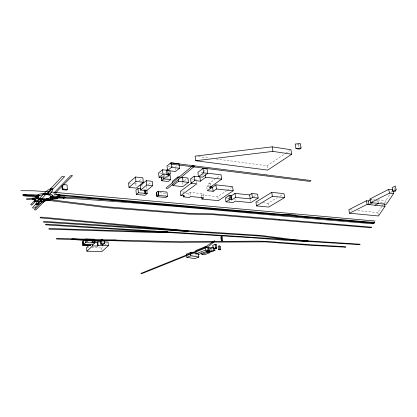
<?xml version="1.0" encoding="UTF-8"?>
<svg xmlns="http://www.w3.org/2000/svg" width="417" height="417" viewBox="0 0 417 417"><rect width="100%" height="100%" fill="white"/><g stroke="black" fill="none" stroke-linecap="round" stroke-linejoin="round"><path stroke-width="0.31" stroke-dasharray="2.08 1.56" d="M378.255 214.833L377.766 212.55L381.519 206.868M381.863 206.352L382.889 204.799M383.228 204.283L384.255 202.735L374.841 201.698M386.095 203.115L385.574 200.739L390.229 193.697M390.583 193.154L392.016 190.986M91.636 247.745L101.633 247.964L103.015 246.708M104.855 245.034L107.159 242.944M134.618 183.642L135.827 183.767L137.229 182.573M139.096 180.988L141.895 178.612M148.483 184.418L151.324 182.093M164.579 173.654L165.559 172.862M167.79 177.11L169.172 176M175.437 166.602L176.454 165.789M184.319 180.78L186.884 178.83M202.99 172.023L201.958 172.794L199.634 172.508M203.506 171.642L206.087 169.719M201.781 175.432L204.184 173.649M182.891 192.732L184.173 191.789L181.598 191.533M185.852 193.029L188.807 193.326L190.1 192.388L203.241 193.712L203.783 197.783M209.423 187.78L208.849 183.584L214.963 179.206M217.002 177.746L220.056 175.557M207.145 189.511L206.738 186.535L210.611 183.777L210.861 185.575M201.63 196.746L201.401 195.005L203.241 193.712M201.401 195.005L217.836 196.647L226.791 190.605M227.317 190.246L231.534 187.405M216.298 158.981L267.021 165.799L285.082 153.659M285.614 153.3L289.867 150.443M297.394 144.433L298.52 144.616L299.813 143.75M228.579 199.31L228.245 198.294L228.949 198.362M253.4 196.746L256.512 194.786M262.934 202.761L268.027 203.261L277.394 197.637M280.146 195.985L282.903 194.327M375.727 200.869L377.234 200.108M196.73 254.479L194.431 255.376L191.976 254.985M86.642 247.641L89.139 247.693M86.147 241.354L89.394 241.443M101.977 241.943L103.197 241.975M85.714 241.787L88.31 241.855M161.551 176.579L165.252 176.824M226.05 197.95L228.417 198.179M159.779 192.763L165.419 193.311L165.69 195.693M350.139 209.834L352.709 210.09M357.849 210.595L377.766 212.55M256.57 202.141L260.385 202.516M143.391 189.031L146.748 189.365M128.582 183.021L132.205 183.391M140.758 185.81L143.735 186.112M206.738 186.535L209.324 186.816M208.849 183.584L210.611 183.777M369.905 198.977L374.747 199.519M377.739 199.858L385.574 200.739M191.226 178.961L193.749 179.242M194.379 179.315L196.277 179.529M159.784 173.097L163.98 173.581M168.223 166.18L170.662 166.482M171.272 166.555L173.102 166.779M198.32 156.568L209.235 158.033M210.762 247.943L212.06 248.157L212.279 249.799M206.717 249.1L208.479 249.413M394.06 187.895L394.482 189.756M377.87 200.457L378.521 203.454M371.756 199.185L372.016 200.389M298.52 144.616L299.036 147.441M267.021 165.799L267.636 169.49M268.027 203.261L268.444 205.79M250.466 199.826L250.726 201.494M234.959 198.873L235.125 200.004M229.444 200.509L229.694 202.203M217.836 196.647L218.393 200.645M207.249 248.37L207.395 249.47M196.516 181.364L196.756 183.199M190.1 192.388L190.626 196.506M188.807 193.326L189.328 197.439M182.271 182.344L182.646 185.393M175.088 168.291L175.322 170.214M167.863 177.736L168.009 178.987M164.725 174.916L165.023 177.449M163.459 175.14L163.678 177.032M162.364 178.982L162.578 180.869M146.117 186.357L146.44 189.433M135.827 183.767L136.14 186.879M101.633 247.964L101.826 250.325"/><path stroke-width="0.63" d="M50.28 189.083L50.17 190.418L47.449 194.27A1.241 0.443 -2.6 0 0 48.377 194.765A1.241 0.443 -2.6 0 0 49.868 194.379L52.631 190.522L52.803 189.016M35.987 204.09L36.342 202.792L39.104 199.045M38.4 204.075A1.209 0.417 -2.4 0 0 36.686 203.72A1.209 0.417 -2.4 0 0 36.493 204.45A1.209 0.417 -2.4 0 0 38.4 204.075L38.708 202.897L41.486 199.17M34.257 200.911L34.543 200.056L33.235 199.201L27.261 199.331A0.829 0.292 -2 0 1 26.365 199.097A0.829 0.292 -2 0 1 27.121 198.758C29.378 199.008 36.67 196.98 35.867 200.947A0.818 0.287 -2.3 0 1 34.538 201.166A0.818 0.287 -2.3 0 1 34.783 200.671A0.818 0.287 -2.3 0 1 35.867 200.947M384.51 203.913L385.032 206.274L378.5 215.97L349.566 213.233L348.857 209.709L366.387 200.765L368.242 200.968L370.755 199.696M393.565 193.608L386.361 204.304L370.677 202.605L369.905 198.977L388.675 189.396L392.736 189.902L393.565 193.608L389.504 193.113L370.677 202.605M396.15 189.771L394.904 191.622L392.96 191.382L392.121 187.645L395.3 186.024L396.15 189.771L392.96 191.382M43.603 193.947L39.141 199.003M58.396 195.01L55.81 198.476L52.234 198.664L48.377 199.759A0.813 0.287 -2.7 0 0 48.429 200.233A0.813 0.287 -2.7 0 0 49.649 199.967A0.813 0.287 -2.7 0 0 48.596 199.712L44.489 200.483L42.654 201.489M45.985 194.124L41.455 199.211A1.23 0.433 -2.4 0 1 39.36 199.42A1.23 0.433 -2.4 0 1 40.079 198.69A1.23 0.433 -2.4 0 1 41.455 199.211M59.954 195.12L57.186 198.805L52.823 199.175L49.31 200.186M50.353 188.943L61.935 176.636A1.303 0.495 -2.7 0 1 63.613 176.276A1.303 0.495 -2.7 0 1 64.38 176.886L52.73 189.162A1.261 0.459 -2.6 0 1 50.598 189.391A1.261 0.459 -2.6 0 1 51.286 188.609A1.261 0.459 -2.6 0 1 52.74 189.146M35.346 207.291L38.338 204.174M34.288 200.864L30.717 204.632A0.808 0.276 -2.3 0 0 31.228 204.966A0.808 0.276 -2.3 0 0 32.25 204.752L35.836 200.994M63.217 184.58L67.033 184.945L67.34 189.438L66.694 190.095L62.248 189.688L62.878 189.031L62.623 185.164M36.05 203.991L32.62 207.588A1.199 0.407 -2.4 0 0 33.37 208.078A1.199 0.407 -2.4 0 0 34.892 207.765L35.346 207.296M82.743 245.373L83.171 244.946L90.974 245.133L90.536 245.556L82.743 245.373L82.477 241.704L82.905 241.271L83.171 244.946M83.431 240.739L83.702 244.425L85.459 242.678L94.878 242.918L94.586 239.233L85.183 238.972L85.459 242.678M88.962 245.415L86.642 247.641L86.908 251.216L101.92 251.503L108.389 245.712L108.081 242.105L103.807 241.99M94.878 242.918L93.074 244.649L83.702 244.425M102.895 239.671L57.661 238.42A1.037 0.313 -3.7 0 0 56.373 238.712A1.037 0.313 -3.7 0 0 57.082 239.056L156.735 241.975L179.842 242.308L265.045 241.87L310.112 245.305L344.009 247.114C344.473 247.865 346.98 247.067 345.255 246.64L311.181 244.8L266.062 241.328L257.107 241.151L180.535 241.73L101.232 239.765L100.419 240.531L100.721 244.18L103.333 244.576L104.495 243.492L104.292 241.057M86.908 251.216L92.491 245.941L97.489 246.061L98.125 245.472L108.389 245.712M94.701 242.366L97.197 242.428L97.833 241.834L100.794 241.912M100.721 244.18L101.534 243.424L104.495 243.492M43.639 193.91L47.778 190.126L50.582 188.786M45.948 194.166A1.246 0.448 -2.4 0 0 44.624 193.597C34.215 193.29 32.536 200.358 43.921 199.842C54.528 200.285 56.973 193.008 44.624 193.603A1.246 0.448 -2.4 0 0 43.806 194.348A1.246 0.448 -2.4 0 0 45.948 194.166L50.024 190.454L52.495 189.313M42.617 201.52L34.522 209.615A0.792 0.266 -2.5 0 0 35.018 209.933A0.792 0.266 -2.5 0 0 36.024 209.73L44.119 201.672M135.499 177.017L128.582 183.021L129.015 187.405L136.27 188.124L143.292 182.239L142.828 177.814L135.499 177.017L135.952 181.468L129.015 187.405M221.182 236.793L220.833 237.091L221.312 240.515L222.6 240.213L222.12 236.783L221.182 236.793L221.662 240.218L221.312 240.515M221.776 237.08L222.12 236.783M140.982 188.792L137.975 188.489L135.932 190.183L136.359 194.452L138.413 192.779L145.825 193.384L145.507 190.34M192.164 166.164L166.206 187.848A1.162 0.422 -6.3 0 0 166.727 188.369A1.162 0.422 -6.3 0 0 168.275 188.031L194.322 166.399M146.268 180.665L140.164 185.747L140.607 190.069L146.57 190.658L152.742 185.669L152.268 181.317L146.268 180.665L146.737 185.039L140.607 190.069M167.28 170.35L162.463 169.771L158.585 172.956L159.091 177.407L165.096 178.08L169.01 174.958L162.974 174.254L159.091 177.407M170.996 162.739L167.003 166.029L167.53 170.553L175.479 171.502L179.539 168.286L178.982 163.761L170.996 162.739L171.538 167.3L167.53 170.553M145.825 193.384L147.196 193.624L146.81 189.975M161.259 177.621L161.614 180.764L163.897 178.929L170.616 179.654L170.094 175.26L168.265 175.057M168.129 173.696L167.603 169.213L166.44 170.157L166.962 174.629L168.129 173.696L170.282 173.946L169.901 170.751M170.282 173.946L169.109 174.879L166.962 174.629M147.196 193.624L145.126 195.276L136.359 194.452M170.616 179.654L168.306 181.484L161.614 180.764M156.49 192.487L158.121 191.205L166.993 192.101L167.478 196.277L165.898 197.476L156.954 196.678L156.599 192.498M179.68 177.136L177.976 176.944L172.409 181.286L172.628 183.136M156.954 196.678L158.695 195.422L158.225 191.215M172.774 184.366L172.919 185.596L178.507 181.301L188.458 182.37L187.911 178.054L180.816 177.261M191.148 183.188L194.723 180.53L200.431 181.171L199.858 176.865L194.16 176.198L190.595 178.888L191.148 183.188L196.834 183.814L180.822 195.557L180.311 191.403L191.638 182.98M158.121 191.205L158.695 195.422M188.458 182.37L182.797 186.613L172.919 185.596M203.037 168.437L197.887 172.289L198.461 176.662L202.542 177.152L207.718 173.347L207.119 168.948L203.037 168.437L203.632 172.847L198.461 176.662M200.431 181.171L205.732 177.282L221.693 179.117L221.078 174.827L207.692 173.237M183.183 195.093L183.402 196.866L184.684 195.933L180.822 195.557M221.693 179.117L209.423 187.78L211.19 187.968L210.939 186.175M211.19 187.968L207.301 190.699L213.129 191.309L216.465 189.005L233.192 190.793L232.587 186.691L215.881 184.84L212.555 187.17L210.616 186.957M201.708 197.324L201.937 199.065L203.783 197.783L190.626 196.506L189.328 197.439L183.402 196.866M44.082 201.703L45.432 200.911L49.097 200.233M230.836 195.688L229.037 195.51L225.461 197.893L226.03 201.859L233.139 202.521L235.292 201.13L250.898 202.61L258.175 198.075L257.544 194.129L251.816 193.53L249.621 194.932L234.974 193.405L231.211 195.901L230.606 195.844L230.836 195.688L231.185 199.826L231.795 199.884L235.569 197.413L250.236 198.883L252.436 197.496L258.175 198.075M233.192 190.793L218.393 200.645L201.937 199.065M301.074 147.993L299.349 149.135L295.971 148.608L295.147 144.073L300.24 143.458L301.074 147.993L295.971 148.608M291.728 154.196L267.74 170.105L195.714 160.733L195.109 156.14L272.165 146.847L290.925 149.729L291.728 154.196L272.937 151.392L195.714 160.733M226.03 201.859L229.616 199.503L231.419 199.675M271.722 192.336L255.929 202.078L256.538 205.92L268.647 207.056L284.675 197.559L284.003 193.665L271.722 192.336L272.379 196.277L256.538 205.92M349.566 213.233L367.153 204.377L385.032 206.274M372.532 202.803L369.009 204.575L368.242 200.968M374.987 205.211L378.521 203.454M36.227 203.866L38.604 202.698L42.737 199.295A1.225 0.427 -2.5 0 1 44.332 198.998A1.225 0.427 -2.5 0 1 45.005 199.535L40.715 203.032L38.156 204.299M196.006 253.411L190.486 252.525L186.462 254.109L186.858 257.367L194.833 258.592L198.867 257.044L198.456 253.807M205.018 246.848L195.75 250.476L196.167 253.765L199.175 254.25L208.464 250.695L208.031 247.39L205.018 246.848L205.451 250.169L208.464 250.695M214.927 250.492L212.503 251.441L211.2 251.237L210.762 247.943L213.186 246.989L213.629 250.289L214.927 250.492L214.703 248.845L213.207 248.662L212.759 245.337L215.063 244.44L216.34 244.675L216.793 248L215.37 248.548L216.303 248.714L214.677 248.813M207.833 248.146L209 247.688L211.398 248.131M186.858 257.367L190.892 255.793L198.867 257.044M211.2 251.237L213.629 250.289M215.391 245.045L216.34 244.675M196.167 253.765L205.451 250.169M207.682 251.665L209.438 250.987L211.841 251.415L210.147 252.077L207.682 251.665L207.541 250.565M219.196 245.915L218.143 246.322L218.591 249.621L219.707 249.814L220.765 249.413L220.306 246.119L219.196 245.915L219.65 249.215L220.765 249.413M213.207 248.662L215.516 247.771L216.793 248M218.591 249.621L219.65 249.215M201.698 252.738L201.911 254.37L207.15 252.384L209.501 252.791L209.355 251.701M209.501 252.791L204.267 254.766L201.911 254.37M64.135 197.126L51.26 197.345A1.225 0.433 -2.7 0 0 49.894 197.778A1.225 0.433 -2.7 0 0 50.963 198.216L64.036 197.992M221.662 240.218L222.6 240.213M20.85 190.705L33.751 190.793L46.099 191.591L375.081 221.046M166.701 232.524L153.284 232.472L49.581 229.204A1.089 0.344 -3.3 0 1 48.81 228.829A1.089 0.344 -3.3 0 1 50.144 228.516L154.003 231.836L167.342 231.894M64.411 197.132L88.305 198.367L107.565 199.952L374.08 223.163C374.805 223.476 373.173 223.83 372.845 223.741C269.783 215.61 166.941 204.372 63.759 197.992M167.478 231.899L360.168 244.221L358.818 244.617L306.787 241.401L290.79 239.963L259.895 236.032L44.139 222.183A1.126 0.365 -3 0 1 43.446 221.75A1.126 0.365 -3 0 1 44.88 221.458L260.979 235.464L291.978 239.436L308.153 240.974L306.808 241.401L290.274 240.614L248.777 237.528L46.219 224.909A1.11 0.354 -3.1 0 1 45.542 224.492A1.11 0.354 -3.1 0 1 46.959 224.205L167.488 231.899M43.613 201.317L35.315 200.65M43.123 201.875L34.814 201.208M320.147 223.564L370.223 227.64L371.698 227.192L279.812 219.436M279.812 219.436L212.806 213.858L190.225 213.426L107.45 206.863L49.55 199.592A1.22 0.427 -2.7 0 0 47.668 199.91A1.22 0.427 -2.7 0 0 48.956 200.389A1.22 0.427 -2.7 0 0 49.941 199.743L48.627 198.831A1.225 0.427 -2.6 0 0 46.996 198.695A1.225 0.427 -2.6 0 0 46.428 199.295L47.746 200.202M320.141 223.564L211.815 214.557L189.266 214.135L106.528 207.635L48.143 200.348M59.459 194.775L282.445 214.395L287.245 214.385L295.267 215.078L298.15 215.803L370.395 222.172L374.805 222.225L369.639 222.574L297.295 216.23C292.244 214.838 286.922 214.833 281.715 214.838L58.896 195.349M62.878 189.031L67.34 189.438M158.658 195.448L167.478 196.277M186.743 231.399L40.819 217.909A1.147 0.375 -2.9 0 1 40.194 217.445A1.147 0.375 -2.9 0 1 41.69 217.174L187.817 230.789M135.952 181.468L143.292 182.239M272.379 196.277L284.675 197.559M146.737 185.039L152.742 185.669M203.632 172.847L207.718 173.347M59.522 194.781L55.925 194.025L55.649 192.862L72.329 175.833A0.865 0.334 -2.9 0 0 71.839 175.427A0.865 0.334 -2.9 0 0 70.718 175.661L54.007 192.842L53.908 193.431L54.533 194.411L58.828 195.344M63.561 197.976L51.687 196.772A1.23 0.438 -2.7 0 1 50.91 196.251A1.23 0.438 -2.7 0 1 52.469 195.912L64.609 197.147M171.538 167.3L179.539 168.286M47.965 194.723L42.581 194.682L39.162 195.755A6.297 2.231 -2.5 0 0 38.765 197.872A1.235 0.438 -2.3 0 1 38.166 198.471L34.131 199.29A1.241 0.433 -2.2 0 1 32.479 199.144A1.241 0.433 -2.2 0 1 33.052 198.544L37.103 197.721A1.235 0.438 -2.3 0 1 38.75 197.867A6.318 2.236 -2.5 0 0 43.983 198.977L45.542 198.899A6.349 2.252 -2.5 0 0 50.66 197.022M388.675 189.396L389.504 193.113M366.387 200.765L367.153 204.377M272.165 146.847L272.937 151.392M251.816 193.53L252.436 197.496M249.621 194.932L250.236 198.883M234.974 193.405L235.569 197.413M231.211 195.901L231.795 199.884M230.773 196.98L231.018 198.69M229.037 195.51L229.616 199.503M215.881 184.84L216.465 189.005M212.555 187.17L213.129 191.309M215.063 244.44L215.516 247.771M205.399 174.796L205.732 177.282M209 247.688L209.438 250.987M206.931 250.742L207.15 252.384M194.16 176.198L194.723 180.53M182.521 177.449L183.058 181.791M190.486 252.525L190.892 255.793M177.976 176.944L178.127 178.189M178.278 179.435L178.507 181.301M163.751 177.663L163.897 178.929M162.463 169.771L162.974 174.254M161.452 177.168L161.598 178.424M161.384 177.126L161.603 179.013M156.714 193.055L156.98 195.453M156.667 193.097L156.995 196.089M145.387 190.433L145.642 192.873M144.835 190.272L145.152 193.321M144.72 190.371L145.043 193.415M137.975 188.489L138.413 192.779M102.175 244.362L102.274 245.566M101.232 239.765L101.534 243.424M97.833 241.834L98.125 245.472M97.197 242.428L97.489 246.061M92.397 244.727L92.491 245.941M61.997 185.831L62.248 189.688M47.913 194.729A6.297 2.231 -2.5 0 1 50.619 197.022M306.516 241.203C307.981 241.954 308.643 240.129 306.516 241.203M141.05 273.333L142.447 273.39L162.865 265.202L203.678 248.782L209.037 246.035C224.758 232.848 203.934 248.548 202.396 248.605L141.05 273.333M212.68 241.714C214.057 242.684 215.047 240.63 212.68 241.714M93.554 240.745L91.907 242.293A0.99 0.292 -4.7 0 0 92.517 242.621A0.99 0.292 -4.7 0 0 93.773 242.345L95.43 240.802A0.996 0.297 -4.7 0 0 94.815 240.468L73.262 238.884A1.022 0.308 -4.1 0 0 71.901 239.113A1.022 0.308 -4.1 0 0 72.37 239.494L94.284 241.083L115.603 240.567A0.98 0.292 -5.2 0 0 116.197 240.145A0.98 0.292 -5.2 0 0 114.946 240.072L94.81 240.468A0.996 0.297 -4.7 0 0 93.554 240.745M26.021 194.353L24.05 194.369A1.267 0.448 -1.8 0 0 22.716 194.828A1.267 0.448 -1.8 0 0 23.91 195.271L37.785 195.985A1.246 0.443 -2.3 0 0 39.313 195.615A1.246 0.443 -2.3 0 0 38.437 195.104L26.021 194.353M37.436 196.433L25.083 195.026A1.261 0.448 -1.9 0 0 23.352 195.234A1.261 0.448 -1.9 0 0 23.811 195.839L36.503 197.283A1.246 0.438 -2.3 0 0 38.119 196.98A1.246 0.438 -2.3 0 0 37.436 196.433M266.135 174.9L172.56 163.104A1.267 0.5 -6.4 0 0 170.85 163.464A1.267 0.5 -6.4 0 0 171.345 164.105L309.133 181.312A1.11 0.381 -10.8 0 0 310.67 181.004A1.11 0.381 -10.8 0 0 310.529 180.483L266.135 174.9M58.734 195.328A0.818 0.292 -2.9 0 0 59.991 195.041A0.818 0.292 -2.9 0 0 58.797 194.822A0.818 0.292 -2.9 0 0 58.734 195.328M166.446 232.509A0.975 0.297 -6.5 0 0 167.983 232.144A0.975 0.297 -6.5 0 0 166.633 231.977A0.975 0.297 -6.5 0 0 166.446 232.509M236.621 236.788A0.912 0.261 -8.3 0 0 238.097 236.444A0.912 0.261 -8.3 0 0 236.924 236.298A0.912 0.261 -8.3 0 0 236.621 236.788M192.518 166.753A1.235 0.485 -7.2 0 0 194.463 166.201A1.235 0.485 -7.2 0 0 192.748 165.888A1.235 0.485 -7.2 0 0 192.518 166.753M63.436 197.955A1.215 0.427 -3.1 0 0 65.297 197.522A1.215 0.427 -3.1 0 0 63.525 197.205A1.215 0.427 -3.1 0 0 63.436 197.955M186.696 231.393A0.964 0.292 -7.1 0 0 188.229 231.028A0.964 0.292 -7.1 0 0 186.91 230.862A0.964 0.292 -7.1 0 0 186.696 231.393M42.967 201.854A0.813 0.281 -2.6 0 0 44.176 201.562A0.813 0.281 -2.6 0 0 42.956 201.369A0.813 0.281 -2.6 0 0 42.967 201.854"/></g></svg>
